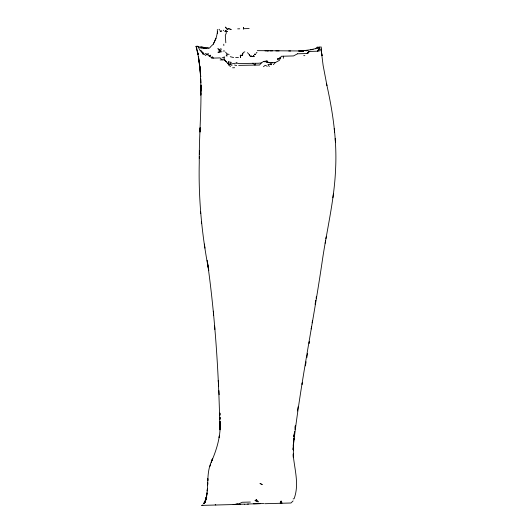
<?xml version="1.0" encoding="UTF-8"?>
<svg xmlns="http://www.w3.org/2000/svg" width="532" height="532" viewBox="0 0 532 532"><rect width="100%" height="100%" fill="white"/><g stroke="black" fill="none" stroke-linecap="round" stroke-linejoin="round"><path stroke-width="0.8" d="M197.405 50.759L200.172 68.648L199.919 66.54L200.744 76.794L198.456 56.445C203.803 91.577 198.921 127.208 199.267 162.559C198.403 198.782 201.834 234.938 208.77 270.482L207.161 260.314M199.334 158.476L199.34 156.435M293.272 444.426L293.238 449.873L293.837 438.288M203.743 503.571L206.07 499.156L204.261 503.285C210.06 490.311 205.319 475.309 211.197 462.275C216.597 449.932 220.627 436.892 220.142 423.259L219.909 429.843C218.832 373.903 215.241 317.79 207.473 262.349M220.042 423.259L220.068 421.218L220.042 425.301M200.936 91.078L200.983 84.954L200.79 95.162L200.837 93.12M199.374 154.393L199.467 150.31M317.551 51.205L317.571 50.247M200.897 50.261L203.224 54.477L203.144 52.748L200.245 50.806L197.818 46.257L196.108 46.304L197.984 54.417L196.108 46.304M321.109 49.07L321.202 51.112L321.281 47.022L319.08 47.082L318.422 51.185L309.232 51.431L307.117 53.526M243.476 29.047L243.623 27.425L243.383 28.934M293.943 436.925L294.302 433.514L293.95 436.925L294.076 435.562M293.804 438.361L293.445 441.7M293.165 498.856L294.05 498.836C299.35 484.825 294.781 470.208 293.318 455.991L293.305 457.354L293.465 443.741L293.338 445.783C300.4 383.958 313.202 322.897 322.219 261.312C326.675 230.582 334.362 200.245 335.586 169.103C337.095 140.355 332.786 111.614 326.515 83.624M294.921 429.41L295.34 425.733L295.147 427.369M294.223 435.555L294.695 431.459M333.444 193.655L332.892 197.751M297.461 410.977L298.053 406.88M309.391 341.504L309.132 343.306L309.398 341.524M217.575 31.707L216.391 37.12L214.576 41.277M312.138 322.818L312.464 320.763M315.084 304.364L315.762 300.267M325.152 243.257L325.544 240.81M316.121 298.213L316.394 296.597M306.831 357.657L307.576 353.301M325.89 238.762L326.249 236.713M305.375 365.863L306.106 361.76M206.928 54.769L207.034 54.178L208.491 53.838L206.928 54.769L206.669 54.091L205.339 53.473M222.19 59.89L220.095 57.908L211.935 58.128L212.188 56.678L213.465 58.081M232.032 65.356L228.009 63.813L228.408 61.838L231.314 62.35L229.319 64.299L236.56 63.022L238.615 63.534L258.406 63.242L261.265 62.982L263.559 61.446L267.091 60.981L267.33 61.892L266.884 62.636L275.323 62.543L279.353 60.395L281.282 56.266L293.518 55.933L297.541 53.785M209.914 466.391L210.552 464.237M256.524 499.841L256.005 501.503L258.545 501.829L256.524 499.841L255.154 500.459M255.56 63.448L254.988 65.137L252.893 63.148M266.884 62.636L267.357 61.366L264.989 61.832L263.559 61.446M269.312 66.567L267.982 64.385L271.3 64.698L272.058 62.776M206.762 497.094L205.279 500.825L206.576 497.101L205.884 499.162L206.542 497.779M216.098 38.384L213.272 44.183L210.446 46.876M213.272 44.183L214.09 42.281M225.508 30.63L225.056 31.614L225.508 30.63L227.397 31.528L225.575 30.883L226.02 31.095L226.319 33.064L225.309 35.312L225.807 42.786M205.379 501.064L206.004 499.787M225.575 52.116L227.117 54.071L226.16 55.88L227.344 55.88M209.295 56.153L210.453 55.228L209.295 56.153L207.034 54.178M297.574 53.785L307.742 53.513L309.232 51.431M203.862 503.591L205.319 502.075L203.902 503.591M261.265 62.982L259.583 65.017L238.662 65.383M316.972 48.585L318.196 47.109L317.132 47.135L315.509 48.818M236.56 63.022L236.873 62.65M255.905 53.453L256.989 52.282M273.342 64.638L275.323 62.543M293.105 500.898L290.964 502.999L281.967 503.239L280.577 502.753M317.803 48.319L319.08 47.082L319.479 49.117L319.16 51.165L318.548 49.336M209.003 48.346L210.213 47.341M280.397 502.075L281.448 501.211L281.967 503.239M263.46 66.713L265.195 65.29L267.264 66.287M227.516 29.566L225.388 27.145L227.516 29.566L228.827 28.555L231.134 29.506M247.46 52.621L249.342 54.716L249.415 55.587L250.466 56.206L254.07 56.591L253.651 55.494L254.07 56.591L250.552 56.093L252.434 56.412M279.679 57.975L277.777 59.158L280.258 57.941L277.458 59.099L279.526 58.42M255.054 500.639L256.451 499.834M309.724 51.418L307.702 52.508L307.742 53.513M244.84 51.797L243.377 52.488L242.466 54.976L242.419 53.227M227.483 29.134L228.827 28.555M201.834 505.393L202.951 504.968M221.332 31.009L220.401 31.302L221.751 31.002M265.794 61.373L267.091 60.981L267.33 61.892L269.717 62.696L271.3 64.698M316.061 48.512L310.801 49.742L313.109 49.27M208.291 47.88L204.148 48.572L206.35 48.412L201.375 47.647M202.772 505.367L234.838 504.502L239.134 503.751L242.226 502.268L250.386 502.048M311.154 49.676L299.21 51.218L303.014 50.892L300.427 51.072M234.838 504.502L237.638 504.083L233.92 504.462M301.172 51.039L302.455 50.912M305.694 50.819L308.028 50.62M302.262 50.952L303.918 50.866M244.321 504.143L237.485 504.396M303.16 50.892L301.578 50.959L303.799 50.892L298.671 50.972L302.522 50.926L300.913 50.946M233.122 504.496L235.776 504.389M247.613 504.023L263.792 503.531M253.545 503.811L260.574 503.598L259.184 503.638M235.064 504.476L240.371 504.303M217.349 29.406L217.342 33.489M218.938 29.36L219.656 29.34M237.684 28.861L239.719 28.801M243.802 28.695L249.156 28.548M221.97 51.73L217.94 52.256L220.195 51.777L221.166 49.715L220.82 48.359M240.437 55.321L242.472 55.261L240.311 55.288L240.491 57.356L240.311 55.288M235.683 57.489L238.449 57.416M303.719 55.661L304.836 55.634M220.148 59.943L224.225 59.837L226.319 61.818L224.218 59.398L228.009 63.813M232.604 67.777L234.645 67.724M280.77 501.23L281.448 501.211M201.675 505.393L202.28 505.38M244.321 504.25L248.404 504.143M264.717 503.704L281.195 503.259L280.982 501.224M299.809 50.959L257.282 50.64M275.869 50.892L279.094 50.899M288.723 50.979L290.638 50.986M269.943 50.866L272.47 50.879M265.009 50.859L268.401 50.886L267.523 50.873M222.13 57.709L224.172 57.795M208.644 48.119L199.952 46.796M227.117 54.071L229.139 54.37M201.315 47.022L203.803 47.441L203.457 47.381M230.263 56.698L233.601 57.542M201.548 47.754L204.534 48.518M280.078 502.946L281.195 503.259M229.831 29.174L231.054 29.539M234.572 64.997L236.627 65.629M197.818 46.257L201.256 48.292M201.801 51.923L205.837 55.614M219.736 30.716L220.614 31.255M223.254 30.184L223.766 30.59M228.447 64.877L230.529 66.56M209.841 56.139L211.929 58.128M215.227 504.469L215.766 505.014M196.148 46.304L196.867 48.326M326.974 85.632L323.104 65.343L321.069 49.07M205 248.131L204.328 244.068M199.068 60.508L199.354 62.543M334.222 128.638L334.635 132.395M201.428 221.691L201.621 223.726M249.342 54.716L249.415 55.587M213.485 313.215L213.339 311.18L213.665 315.257M218.439 382.481L218.28 380.447L218.659 386.558M214.576 325.438L214.862 329.507M218.925 390.634L219.164 394.711M335.466 142.576L335.187 138.5M223.759 44.203L223.846 45.559M200.757 78.836L200.93 82.912M283.323 56.206L283.376 58.247M223.972 50.321L224.005 51.677M224.138 56.611L224.225 59.837M228.408 61.838L228.421 63.946M207.806 478.7L207.799 480.735L207.832 478.694M293.258 447.831L293.238 449.873L293.258 447.831M200.118 127.84L199.992 131.923L200.118 127.84M207.733 482.783L207.66 484.825L207.733 482.783M207.374 488.915L207.221 490.923L207.394 488.915M293.83 438.235L293.684 440.124L293.837 438.235M219.397 435.522L219.157 437.57L219.397 435.522M207.021 493.004L206.742 495.053L207.021 493.004M311.539 326.914L311.233 328.962L311.546 326.914M302.389 382.714L302.076 384.317L302.395 382.727M206.33 497.107L205.917 499.156L206.782 495.053L206.33 497.107M206.363 497.107L205.904 499.156L206.396 497.107M211.916 460.22L211.204 462.275L212.607 458.464L211.916 460.22M205.339 500.991L203.776 503.638L205.339 500.991M255.5 54.616L254.409 54.178L255.5 54.616M260.095 483.428L262.163 484.645L260.095 483.428M219.876 49.749L217.801 48.439L219.929 51.79L219.876 49.749M198.05 54.417L197.532 52.003L198.05 54.417M322.046 55.607L321.621 53.14L322.046 55.607M200.677 213.551L200.551 211.51L200.677 213.551M220.062 419.176L220.022 417.135L220.048 419.176M219.962 415.1L219.929 413.058L219.955 415.1M293.298 455.991L293.285 453.949L293.292 455.991"/></g></svg>
